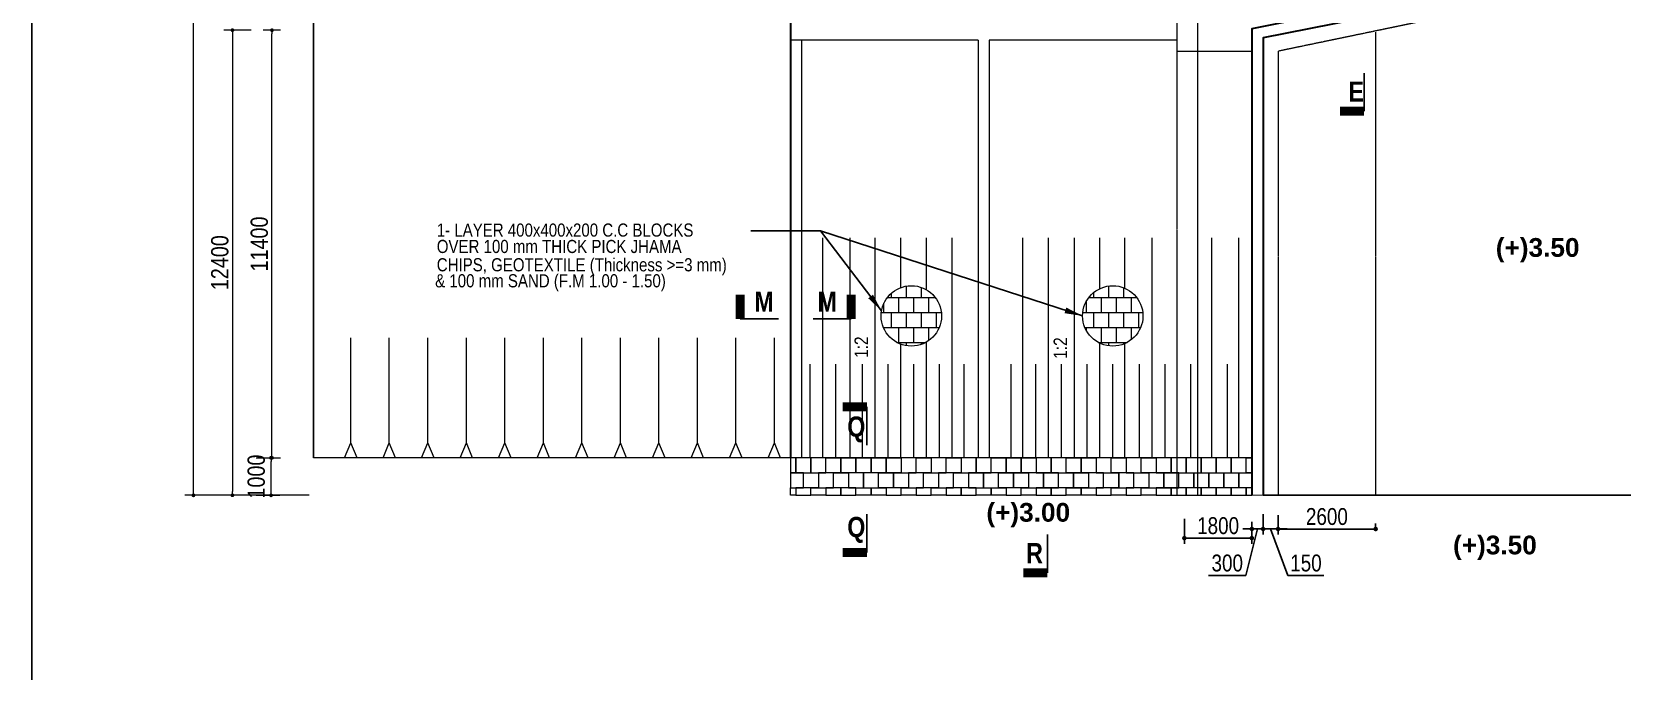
# Model space of a CAD drawing. Extents: x -119161 to 3778985, y -718511 to -30958.
# Drawn here: x 2577358 to 2619757, y -289633 to -272587 of the extents above; entities that cross this region are included whole.
import ezdxf

# ---------------------------------------------------------------- set-up
doc = ezdxf.new("R2010")
doc.units = 0
doc.header["$MEASUREMENT"] = 0
for name, pattern in [('DASHED2', [9.525, 6.35, -3.175]), ('DASHEDX2', [38.1, 25.4, -12.7]), ('HIDDEN', [0.375, 0.25, -0.125])]:
    doc.linetypes.add(name, pattern=pattern)
doc.layers.get('0').update_dxf_attribs({"linetype": 'CONTINUOUS'})
doc.layers.get('DEFPOINTS').update_dxf_attribs({"linetype": 'CONTINUOUS'})
for name, color, linetype, lineweight in [('Dim', 7, 'CONTINUOUS', 9), ('Dimension', 8, 'CONTINUOUS', 18), ('Grid Line_Outer', 7, 'CONTINUOUS', 5), ('line2', 3, 'CONTINUOUS', 30), ('slop', 8, 'CONTINUOUS', 9)]:
    doc.layers.add(name, color=color, linetype=linetype, lineweight=lineweight)
for name, color, linetype in [('DOTTED', 240, 'DASHED2'), ('LINE', 7, 'CONTINUOUS'), ('Slope', 8, 'CONTINUOUS'), ('TEXT', 10, 'CONTINUOUS')]:
    doc.layers.add(name, color=color, linetype=linetype)
doc.styles.add('1-2', font='arial.ttf')
doc.styles.add('3-16', font='ARIALN.TTF')
doc.styles.add('ARIAL', font='ARIALN.TTF')
doc.styles.add('DIM', font='isocp3.shx')
doc.styles.add('dimText', font='ARIALN.TTF')
doc.styles.add('SH-T2', font='arial.ttf', dxfattribs={"width": 0.8})
doc.styles.add('text', font='ARIALN.TTF', dxfattribs={"height": 1.6})
doc.linetypes.add('ZIGZAG', pattern='A,0.0001,-0.2,[131,ltypeshp.shx,S=0.2,R=0,X=-0.2,Y=0],-0.4,[131,ltypeshp.shx,S=0.2,R=180,X=0.2,Y=0],-0.2', length=0.8001)
doc.dimstyles.new('dim_230', dxfattribs={"dimtxt": 460, "dimasz": 460, "dimexe": 230, "dimexo": 100, "dimgap": 100, "dimtad": 1, "dimdec": 0, "dimzin": 0, "dimdsep": 46, "dimtxsty": 'dimText', "dimcen": 0.09, "dimclrd": 256, "dimclre": 256, "dimclrt": 7, "dimadec": 0, "dimazin": 0, "dimtfac": 1, "dimtdec": 0, "dimtofl": 0, "dimtmove": 0, "dimatfit": 3, "dimfxl": 1, "dimtolj": 1, "dimtzin": 0, "dimlwd": -1, "dimlwe": -1, "dimarcsym": 0})
doc.dimstyles.new('dim_240', dxfattribs={"dimtxt": 480, "dimasz": 480, "dimexe": 300, "dimexo": 200, "dimgap": 200, "dimtad": 1, "dimdec": 0, "dimzin": 0, "dimdsep": 46, "dimtxsty": 'DIM', "dimcen": 350, "dimclrd": 5, "dimclre": 5, "dimclrt": 7, "dimadec": 0, "dimazin": 0, "dimtfac": 1, "dimtdec": 0, "dimtmove": 0, "dimatfit": 3, "dimfxl": 20, "dimtolj": 1, "dimtzin": 0, "dimarcsym": 0})

# ---------------------------------------------------------------- blocks, each defined once
blk = doc.blocks.new('sec')
at = {"layer": 'TEXT', "color": 5, "const_width": 200}
blk.add_lwpolyline([(0, 0), (0, 537)], dxfattribs=at)
at = {"layer": 'TEXT', "color": 5}
blk.add_lwpolyline([(0, 0), (-848, 0)], dxfattribs=at)
blk = doc.blocks.new('_Dot')
at = {"color": 0, "linetype": 'ByBlock', "lineweight": -2}
blk.add_line((-0.5, 0), (-1, 0), dxfattribs=at)
at = {"color": 0, "linetype": 'ByBlock', "const_width": 0.5}
blk.add_lwpolyline([(-0.25, 0, 1), (0.25, 0, 1)], format="xyb", close=True, dxfattribs=at)
blk = doc.blocks.new('*D1801')
at = {"layer": 'DEFPOINTS', "color": 0, "lineweight": -2}
for p in [(2609884, -285551, 0), (2610184, -285350, 0), (2609884, -285842)]:
    blk.add_point(p, dxfattribs=at)
at = {"layer": 'Dim', "color": 5, "lineweight": -2}
for p, q in [((2609884, -285651), (2609884, -285992)), ((2610184, -285450), (2610184, -285992)), ((2609764, -285842), (2609644, -285842)), ((2610034, -285842), (2609725, -287081)), ((2610184, -285842), (2609884, -285842)), ((2610184, -285842), (2609884, -285842)), ((2610304, -285842), (2610424, -285842)), ((2609725, -287081), (2608731, -287081))]:
    blk.add_line(p, q, dxfattribs=at)
at = {"layer": 'Dim', "color": 5, "lineweight": -2, "xscale": 120, "yscale": 120, "zscale": 120}
blk.add_blockref('_Dot', (2609884, -285842), dxfattribs=at)
at = {"layer": 'Dim', "color": 5, "lineweight": -2, "xscale": 120, "yscale": 120, "zscale": 120, "rotation": 180}
blk.add_blockref('_Dot', (2610184, -285842), dxfattribs=at)
at = {"layer": 'Dim', "color": 7, "insert": (2609228, -286752), "char_height": 450, "attachment_point": 5, "style": 'SH-T2'}
blk.add_mtext('\\A1;300', dxfattribs=at)
blk = doc.blocks.new('*D1802')
at = {"layer": 'DEFPOINTS', "color": 0, "lineweight": -2}
for p in [(2610184, -285350, 0), (2610584, -285371, 0), (2610584, -285842)]:
    blk.add_point(p, dxfattribs=at)
at = {"layer": 'Dim', "color": 5, "lineweight": -2}
for p, q in [((2610184, -285450), (2610184, -285992)), ((2610584, -285471), (2610584, -285992)), ((2610064, -285842), (2609944, -285842)), ((2610184, -285842), (2610584, -285842)), ((2610184, -285842), (2610584, -285842)), ((2610384, -285842), (2610845, -287082)), ((2610704, -285842), (2610824, -285842)), ((2610845, -287082), (2611806, -287082))]:
    blk.add_line(p, q, dxfattribs=at)
at = {"layer": 'Dim', "color": 5, "lineweight": -2, "xscale": 120, "yscale": 120, "zscale": 120}
blk.add_blockref('_Dot', (2610184, -285842), dxfattribs=at)
at = {"layer": 'Dim', "color": 5, "lineweight": -2, "xscale": 120, "yscale": 120, "zscale": 120, "rotation": 180}
blk.add_blockref('_Dot', (2610584, -285842), dxfattribs=at)
at = {"layer": 'Dim', "color": 7, "insert": (2611326, -286752), "char_height": 450, "attachment_point": 5, "style": 'SH-T2'}
blk.add_mtext('\\A1;150', dxfattribs=at)
blk = doc.blocks.new('*D1840')
at = {"layer": 'DEFPOINTS', "color": 0, "lineweight": -2, "ltscale": 500}
for p in [(2583242, -283945), (2583736, -283945), (2583240, -284945)]:
    blk.add_point(p, dxfattribs=at)
at = {"layer": 'Dim', "ltscale": 500}
for p, q in [((2583342, -283945), (2583966, -283945)), ((2583736, -284845), (2583736, -284045)), ((2583340, -284945), (2583966, -284945))]:
    blk.add_line(p, q, dxfattribs=at)
at = {"layer": 'Dim', "ltscale": 500, "xscale": 100, "yscale": 100, "zscale": 100}
for p, rotation in [((2583736, -283945), 90), ((2583736, -284945), 270)]:
    blk.add_blockref('_Dot', p, dxfattribs=dict(at, rotation=rotation))
at = {"layer": 'Dim', "color": 7, "ltscale": 500, "insert": (2583343, -284445), "char_height": 460, "attachment_point": 5, "rotation": 90, "style": 'dimText'}
blk.add_mtext('\\A1;1000', dxfattribs=at)
blk = doc.blocks.new('*D1841')
at = {"layer": 'DEFPOINTS', "color": 0, "lineweight": -2, "ltscale": 500}
for p in [(2583760, -272545), (2584085, -272545, 0), (2583264, -283945)]:
    blk.add_point(p, dxfattribs=at)
at = {"layer": 'Dim', "ltscale": 500}
for p, q in [((2583985, -272545), (2583530, -272545)), ((2583760, -283845), (2583760, -272645)), ((2583364, -283945), (2583990, -283945))]:
    blk.add_line(p, q, dxfattribs=at)
at = {"layer": 'Dim', "ltscale": 500, "xscale": 100, "yscale": 100, "zscale": 100}
for p, rotation in [((2583760, -272545), 90), ((2583760, -283945), 270)]:
    blk.add_blockref('_Dot', p, dxfattribs=dict(at, rotation=rotation))
at = {"layer": 'Dim', "color": 7, "ltscale": 500, "insert": (2583425, -278245), "char_height": 460, "attachment_point": 5, "rotation": 90, "style": 'dimText'}
blk.add_mtext('\\A1;11400', dxfattribs=at)
blk = doc.blocks.new('*D1842')
at = {"layer": 'DEFPOINTS', "color": 0, "lineweight": -2, "ltscale": 500}
for p in [(2583302, -272543, 0), (2582707, -284943), (2584848, -284943)]:
    blk.add_point(p, dxfattribs=at)
at = {"layer": 'Dim', "ltscale": 500}
for p, q in [((2583202, -272543), (2582477, -272543)), ((2582707, -272643), (2582707, -284843)), ((2584748, -284943), (2582477, -284943))]:
    blk.add_line(p, q, dxfattribs=at)
at = {"layer": 'Dim', "ltscale": 500, "xscale": 100, "yscale": 100, "zscale": 100}
for p, rotation in [((2582707, -272543), 90), ((2582707, -284943), 270)]:
    blk.add_blockref('_Dot', p, dxfattribs=dict(at, rotation=rotation))
at = {"layer": 'Dim', "color": 7, "ltscale": 500, "insert": (2582372, -278743), "char_height": 460, "attachment_point": 5, "rotation": 90, "style": 'dimText'}
blk.add_mtext('\\A1;12400', dxfattribs=at)
blk = doc.blocks.new('*D1847')
at = {"layer": 'DEFPOINTS', "color": 0, "lineweight": -2, "ltscale": 500}
for p in [(2581667, -248619), (2583319, -248619), (2583319, -284945)]:
    blk.add_point(p, dxfattribs=at)
at = {"layer": 'Dim', "ltscale": 500}
for p, q in [((2583219, -248619), (2581437, -248619)), ((2581667, -284845), (2581667, -248719)), ((2583219, -284945), (2581437, -284945))]:
    blk.add_line(p, q, dxfattribs=at)
at = {"layer": 'Dim', "ltscale": 500, "xscale": 100, "yscale": 100, "zscale": 100}
for p, rotation in [((2581667, -248619), 90), ((2581667, -284945), 270)]:
    blk.add_blockref('_Dot', p, dxfattribs=dict(at, rotation=rotation))
at = {"layer": 'Dim', "color": 7, "ltscale": 500, "insert": (2581286, -266782), "char_height": 550, "attachment_point": 5, "rotation": 90, "style": 'ARIAL'}
blk.add_mtext('\\A1;36300', dxfattribs=at)
blk = doc.blocks.new('*D1856')
at = {"layer": 'DEFPOINTS', "color": 0, "lineweight": -2}
for p in [(2610584, -285958, 0), (2613184, -285843), (2613184, -285958, 0)]:
    blk.add_point(p, dxfattribs=at)
at = {"layer": 'Dim', "color": 5, "lineweight": -2}
for p, q in [((2610584, -285858), (2610584, -285693)), ((2613184, -285858), (2613184, -285693)), ((2610704, -285843), (2613064, -285843))]:
    blk.add_line(p, q, dxfattribs=at)
at = {"layer": 'Dim', "color": 5, "lineweight": -2, "xscale": 120, "yscale": 120, "zscale": 120, "rotation": 180}
blk.add_blockref('_Dot', (2610584, -285843), dxfattribs=at)
at = {"layer": 'Dim', "color": 5, "lineweight": -2, "xscale": 120, "yscale": 120, "zscale": 120}
blk.add_blockref('_Dot', (2613184, -285843), dxfattribs=at)
at = {"layer": 'Dim', "color": 7, "insert": (2611884, -285513), "char_height": 450, "attachment_point": 5, "style": 'SH-T2'}
blk.add_mtext('\\A1;2600', dxfattribs=at)
blk = doc.blocks.new('*D1857')
at = {"layer": 'DEFPOINTS', "color": 0, "lineweight": -2}
for p in [(2608085, -285471), (2609884, -285637), (2609884, -286086)]:
    blk.add_point(p, dxfattribs=at)
at = {"layer": 'Dim', "color": 5, "lineweight": -2}
for p, q in [((2608085, -285571), (2608085, -286236)), ((2609884, -285737), (2609884, -286236)), ((2608205, -286086), (2609764, -286086))]:
    blk.add_line(p, q, dxfattribs=at)
at = {"layer": 'Dim', "color": 5, "lineweight": -2, "xscale": 120, "yscale": 120, "zscale": 120, "rotation": 180}
blk.add_blockref('_Dot', (2608085, -286086), dxfattribs=at)
at = {"layer": 'Dim', "color": 5, "lineweight": -2, "xscale": 120, "yscale": 120, "zscale": 120}
blk.add_blockref('_Dot', (2609884, -286086), dxfattribs=at)
at = {"layer": 'Dim', "color": 7, "insert": (2608984, -285756), "char_height": 450, "attachment_point": 5, "style": 'SH-T2'}
blk.add_mtext('\\A1;1800', dxfattribs=at)

msp = doc.modelspace()

# ---------------------------------------------------------------- hatches: boundary and pattern name
at = {"layer": 'Dimension', "lineweight": 13, "ltscale": 2}
h = msp.add_hatch(dxfattribs=at)
h.set_pattern_fill('AR-B88', color=8, scale=50, style=0)
h.set_pattern_definition([(0, (2279073.9, -334869.7), (9e-14, 400), []), (90, (2279073.88, -334869.68), (-200, 400), [400, -400])])
h.paths.add_polyline_path([(2601610.9, -280162, 1), (2599999.9, -280162, 1)])
h = msp.add_hatch(dxfattribs=at)
h.set_pattern_fill('AR-B88', color=8, scale=50, style=0)
h.set_pattern_definition([(0, (2279273.9, -334869.7), (9e-14, 400), []), (90, (2279273.88, -334869.68), (-200, 400), [400, -400])])
h.paths.add_polyline_path([(2606981.3, -280162, 1), (2605370.3, -280162, 1)])

# ---------------------------------------------------------------- linework, layer by layer
at = {"layer": 'Dim', "color": 8, "ltscale": 500}
for p, q in [((2598447.9, -283944.9), (2598447.9, -278076.2)), ((2599177.2, -283944.9), (2599177.2, -278076.2)), ((2599843.4, -283944.9), (2599843.4, -278076.2)), ((2600525.5, -279406.7), (2600525.5, -278076.2)), ((2601211.3, -279466.2), (2601211.3, -278076.2)), ((2601897.1, -283944.9), (2601897.1, -278076.2)), ((2603780.9, -283944.9), (2603780.9, -278076.2)), ((2604466.7, -283944.9), (2604466.7, -278076.2)), ((2605152.5, -283944.9), (2605152.5, -278076.2)), ((2605834.5, -279432.4), (2605834.5, -278076.2)), ((2606500.7, -279424.9), (2606500.7, -278076.2)), ((2607230, -283944.9), (2607230, -278076.2)), ((2608814.4, -283944.9), (2608814.4, -278076.2)), ((2609534.4, -283944.9, 0), (2609534.4, -278076.2, 0)), ((2600525.5, -283944.9), (2600525.5, -280917.3)), ((2601211.3, -283944.9), (2601211.3, -280857.7)), ((2605834.5, -283944.9), (2605834.5, -280891.6)), ((2606500.7, -283944.9), (2606500.7, -280899)), ((2598106.9, -283944.9), (2598106.9, -281448.6)), ((2598789, -283944.9), (2598789, -281448.6)), ((2599502.4, -283944.9), (2599502.4, -281448.6)), ((2600184.5, -283944.9), (2600184.5, -281448.6)), ((2600868.4, -283944.9), (2600868.4, -281448.6)), ((2601554.2, -283944.9), (2601554.2, -281448.6)), ((2602210.6, -283944.9), (2602210.6, -281448.6)), ((2603467.4, -283944.9), (2603467.4, -281448.6)), ((2604123.8, -283944.9), (2604123.8, -281448.6)), ((2604809.6, -283944.9), (2604809.6, -281448.6)), ((2605493.5, -283944.9), (2605493.5, -281448.6)), ((2606175.6, -283944.9), (2606175.6, -281448.6)), ((2606889, -283944.9), (2606889, -281448.6)), ((2607571.1, -283944.9), (2607571.1, -281448.6)), ((2608253.1, -283944.9), (2608253.1, -281448.6)), ((2609235.3, -283944.9), (2609235.3, -281448.6))]:
    msp.add_line(p, q, dxfattribs=at)
for points in [[(2585862.7, -283549.8), (2585862.7, -280746.7)], [(2587915.9, -283549.8), (2587915.9, -280746.6)], [(2589969.1, -283549.8), (2589969.1, -280746.7)], [(2592022.3, -283549.8), (2592022.3, -280746.7)], [(2594075.5, -283549.8), (2594075.5, -280746.7)], [(2596128.7, -283549.8), (2596128.7, -280746.7)]]:
    msp.add_lwpolyline(points, dxfattribs=at)
at = {"layer": 'Dim', "color": 8, "ltscale": 500, "elevation": 0}
for points in [[(2586889.3, -283549.8), (2586889.3, -280746.6)], [(2588942.5, -283549.8), (2588942.5, -280746.6)], [(2590995.7, -283549.8), (2590995.7, -280746.6)], [(2593048.9, -283549.8), (2593048.9, -280746.7)], [(2595102.1, -283549.8), (2595102.1, -280746.7)], [(2597155.3, -283549.8), (2597155.3, -280746.7)], [(2585696, -283944.9), (2585862.7, -283549.8)], [(2585696, -283944.9), (2585862.7, -283549.8)], [(2586029.4, -283944.9), (2585862.7, -283549.8)], [(2586029.4, -283944.9), (2585862.7, -283549.8)], [(2586722.6, -283944.9), (2586889.3, -283549.8)], [(2586722.6, -283944.9), (2586889.3, -283549.8)], [(2587056, -283944.9), (2586889.3, -283549.8)], [(2587056, -283944.9), (2586889.3, -283549.8)], [(2587749.2, -283944.9), (2587915.9, -283549.8)], [(2587749.2, -283944.9), (2587915.9, -283549.8)], [(2588082.6, -283944.9), (2587915.9, -283549.8)], [(2588082.5, -283944.9), (2587915.9, -283549.8)], [(2588775.8, -283944.9), (2588942.5, -283549.8)], [(2588775.8, -283944.9), (2588942.5, -283549.8)], [(2589109.2, -283944.9), (2588942.5, -283549.8)], [(2589109.2, -283944.9), (2588942.5, -283549.8)], [(2589802.4, -283944.9), (2589969.1, -283549.8)], [(2589802.4, -283944.9), (2589969.1, -283549.8)], [(2590135.8, -283944.9), (2589969.1, -283549.8)], [(2590135.8, -283944.9), (2589969.1, -283549.8)], [(2590829, -283944.9), (2590995.7, -283549.8)], [(2590829, -283944.9), (2590995.7, -283549.8)], [(2591162.4, -283944.9), (2590995.7, -283549.8)], [(2591162.4, -283944.9), (2590995.7, -283549.8)], [(2591855.6, -283944.9), (2592022.3, -283549.8)], [(2591855.6, -283944.9), (2592022.3, -283549.8)], [(2592189, -283944.9), (2592022.3, -283549.8)], [(2592189, -283944.9), (2592022.3, -283549.8)], [(2592882.2, -283944.9), (2593048.9, -283549.8)], [(2592882.2, -283944.9), (2593048.9, -283549.8)], [(2593215.6, -283944.9), (2593048.9, -283549.8)], [(2593215.6, -283944.9), (2593048.9, -283549.8)], [(2593908.8, -283944.9), (2594075.5, -283549.8)], [(2593908.8, -283944.9), (2594075.5, -283549.8)], [(2594242.2, -283944.9), (2594075.5, -283549.8)], [(2594242.2, -283944.9), (2594075.5, -283549.8)], [(2594935.4, -283944.9), (2595102.1, -283549.8)], [(2594935.4, -283944.9), (2595102.1, -283549.8)], [(2595268.8, -283944.9), (2595102.1, -283549.8)], [(2595268.8, -283944.9), (2595102.1, -283549.8)], [(2595962, -283944.9), (2596128.7, -283549.8)], [(2595962, -283944.9), (2596128.7, -283549.8)], [(2596295.4, -283944.9), (2596128.7, -283549.8)], [(2596295.4, -283944.9), (2596128.7, -283549.8)], [(2596988.6, -283944.9), (2597155.3, -283549.8)], [(2596988.6, -283944.9), (2597155.3, -283549.8)], [(2597322, -283944.9), (2597155.3, -283549.8)], [(2597322, -283944.9), (2597155.3, -283549.8)]]:
    msp.add_lwpolyline(points, dxfattribs=at)
at = {"layer": 'Dimension', "color": 0, "lineweight": 30, "ltscale": 2}
msp.add_line((2597583.4, -249619), (2597584.2, -283944.9), dxfattribs=at)
at = {"layer": 'Dimension', "color": 0, "lineweight": 13, "ltscale": 2}
for p, q in [((2602584.4, -272811.5, 0), (2597583.9, -272811.5, 0)), ((2597883.6, -283944.9), (2597883.6, -272811.5, 0)), ((2602584.4, -272811.5, 0), (2602584.4, -283944.9)), ((2602884.4, -272811.5, 0), (2602884.4, -283944.9)), ((2607884.4, -272811.5, 0), (2602884.4, -272811.5, 0)), ((2609884.2, -283944.9, 0), (2584869.3, -283944.9, 0))]:
    msp.add_line(p, q, dxfattribs=at)
at = {"layer": 'Dimension', "color": 0, "lineweight": 30, "ltscale": 2, "elevation": 0}
for points in [[(2624268.3, -269617.3), (2609884.2, -272511.5), (2609884.2, -284945.5)], [(2622718.5, -270269), (2610184.2, -272751.6), (2610184.2, -284945.5)]]:
    msp.add_lwpolyline(points, dxfattribs=at)
at = {"layer": 'Dimension', "color": 4, "lineweight": 13, "ltscale": 2, "elevation": 0}
for points in [[(2597729.8, -283944.9), (2597584.2, -283944.9), (2597584.1, -284344.5), (2597729.8, -284344.5)], [(2598129.9, -283944.9), (2597729.8, -283944.9), (2597729.8, -284344.5), (2598129.9, -284344.5)], [(2598530.1, -283944.9), (2598129.9, -283944.9), (2598129.9, -284344.5), (2598530.1, -284344.5)], [(2598530.1, -283944.9), (2598930.2, -283944.9), (2598930.2, -284344.5), (2598530.1, -284344.5)], [(2598930.2, -283944.9), (2599330.4, -283944.9), (2599330.4, -284344.5), (2598930.2, -284344.5)], [(2599330.4, -283944.9), (2599730.5, -283944.9), (2599730.5, -284344.5), (2599330.4, -284344.5)], [(2599730.5, -283944.9), (2600130.7, -283944.9), (2600130.7, -284344.5), (2599730.5, -284344.5)], [(2600130.7, -283944.9), (2600530.9, -283944.9), (2600530.9, -284344.5), (2600130.7, -284344.5)], [(2600931, -283944.9), (2600530.9, -283944.9), (2600530.9, -284344.5), (2600931, -284344.5)], [(2600931, -283944.9), (2601331.2, -283944.9), (2601331.2, -284344.5), (2600931, -284344.5)], [(2601731.3, -283944.9), (2601331.2, -283944.9), (2601331.2, -284344.5), (2601731.3, -284344.5)], [(2601731.3, -283944.9), (2602131.5, -283944.9), (2602131.5, -284344.5), (2601731.3, -284344.5)], [(2602531.6, -283944.9), (2602131.5, -283944.9), (2602131.5, -284344.5), (2602531.6, -284344.5)], [(2602931.7, -283944.9), (2602531.6, -283944.9), (2602531.6, -284344.5), (2602931.7, -284344.5)], [(2602931.8, -283944.9), (2603332, -283944.9), (2603332, -284344.5), (2602931.8, -284344.5)], [(2603332, -283944.9), (2603732.1, -283944.9), (2603732.1, -284344.5), (2603332, -284344.5)], [(2603732.1, -283944.9), (2604132.3, -283944.9), (2604132.3, -284344.5), (2603732.1, -284344.5)], [(2604532.4, -283944.9), (2604132.3, -283944.9), (2604132.3, -284344.5), (2604532.4, -284344.5)], [(2604932.6, -283944.9), (2604532.4, -283944.9), (2604532.4, -284344.5), (2604932.6, -284344.5)], [(2604932.7, -283944.9), (2605332.8, -283944.9), (2605332.8, -284344.5), (2604932.7, -284344.5)], [(2605332.7, -283944.9), (2605732.9, -283944.9), (2605732.9, -284344.5), (2605332.7, -284344.5)], [(2606133.1, -283944.9), (2605732.9, -283944.9), (2605732.9, -284344.5), (2606133.1, -284344.5)], [(2606133.1, -283944.9), (2606533.2, -283944.9), (2606533.2, -284344.5), (2606133.1, -284344.5)], [(2606933.4, -283944.9), (2606533.2, -283944.9), (2606533.2, -284344.5), (2606933.4, -284344.5)], [(2606933.4, -283944.9), (2607333.5, -283944.9), (2607333.5, -284344.5), (2606933.4, -284344.5)], [(2607733.7, -283944.9), (2607333.5, -283944.9), (2607333.5, -284344.5), (2607733.7, -284344.5)], [(2608133.8, -283944.9), (2607733.7, -283944.9), (2607733.7, -284344.5), (2608133.8, -284344.5)], [(2608534, -283944.9), (2608133.8, -283944.9), (2608133.8, -284344.5), (2608534, -284344.5)], [(2608934.2, -283944.9), (2608534, -283944.9), (2608534, -284344.5), (2608934.2, -284344.5)], [(2609334.3, -283944.9), (2608934.2, -283944.9), (2608934.2, -284344.5), (2609334.3, -284344.5)], [(2609734.5, -283944.9), (2609334.3, -283944.9), (2609334.3, -284344.5), (2609734.5, -284344.5)], [(2609734.5, -283944.9), (2609884.2, -283944.9), (2609884.2, -284344.5), (2609734.5, -284344.5)], [(2597929.8, -284344.5), (2597584.1, -284344.5), (2597584.1, -284744.5), (2597929.8, -284744.5)], [(2597929.9, -284344.5), (2598330.1, -284344.5), (2598330.1, -284744.5), (2597929.9, -284744.5)], [(2598730.1, -284344.5), (2598330, -284344.5), (2598330, -284744.5), (2598730.1, -284744.5)], [(2598730.1, -284344.5), (2599130.3, -284344.5), (2599130.3, -284744.5), (2598730.1, -284744.5)], [(2599530.5, -284344.5), (2599130.3, -284344.5), (2599130.3, -284744.5), (2599530.5, -284744.5)], [(2599930.6, -284344.5), (2599530.5, -284344.5), (2599530.5, -284744.5), (2599930.6, -284744.5)], [(2599930.6, -284344.5), (2600330.8, -284344.5), (2600330.8, -284744.5), (2599930.6, -284744.5)], [(2600330.8, -284344.5), (2600730.9, -284344.5), (2600730.9, -284744.5), (2600330.8, -284744.5)], [(2601131.1, -284344.5), (2600730.9, -284344.5), (2600730.9, -284744.5), (2601131.1, -284744.5)], [(2601131.1, -284344.5), (2601531.2, -284344.5), (2601531.2, -284744.5), (2601131.1, -284744.5)], [(2601931.3, -284344.5), (2601531.2, -284344.5), (2601531.2, -284744.5), (2601931.3, -284744.5)], [(2601931.4, -284344.5), (2602331.6, -284344.5), (2602331.6, -284744.5), (2601931.4, -284744.5)], [(2602731.6, -284344.5), (2602331.5, -284344.5), (2602331.5, -284744.5), (2602731.6, -284744.5)], [(2603131.9, -284344.5), (2602731.7, -284344.5), (2602731.7, -284744.5), (2603131.9, -284744.5)], [(2603131.9, -284344.5), (2603532, -284344.5), (2603532, -284744.5), (2603131.9, -284744.5)], [(2603532, -284344.5), (2603932.2, -284344.5), (2603932.2, -284744.5), (2603532, -284744.5)], [(2604332.4, -284344.5), (2603932.2, -284344.5), (2603932.2, -284744.5), (2604332.4, -284744.5)], [(2604732.5, -284344.5), (2604332.4, -284344.5), (2604332.4, -284744.5), (2604732.5, -284744.5)], [(2604732.5, -284344.5), (2605132.7, -284344.5), (2605132.7, -284744.5), (2604732.5, -284744.5)], [(2605132.8, -284344.5), (2605532.9, -284344.5), (2605532.9, -284744.5), (2605132.8, -284744.5)], [(2605933, -284344.5), (2605532.8, -284344.5), (2605532.8, -284744.5), (2605933, -284744.5)], [(2605933.1, -284344.5), (2606333.2, -284344.5), (2606333.2, -284744.5), (2605933.1, -284744.5)], [(2606733.3, -284344.5), (2606333.1, -284344.5), (2606333.1, -284744.5), (2606733.3, -284744.5)], [(2606733.3, -284344.5), (2607133.5, -284344.5), (2607133.5, -284744.5), (2606733.3, -284744.5)], [(2607533.6, -284344.5), (2607133.5, -284344.5), (2607133.5, -284744.5), (2607533.6, -284744.5)], [(2607933.8, -284344.5), (2607533.6, -284344.5), (2607533.6, -284744.5), (2607933.8, -284744.5)], [(2607933.8, -284344.5), (2608333.9, -284344.5), (2608333.9, -284744.5), (2607933.8, -284744.5)], [(2608333.9, -284344.5), (2608734.1, -284344.5), (2608734.1, -284744.5), (2608333.9, -284744.5)], [(2608734.1, -284344.5), (2609134.2, -284344.5), (2609134.2, -284744.5), (2608734.1, -284744.5)], [(2609134.2, -284344.5), (2609534.4, -284344.5), (2609534.4, -284744.5), (2609134.2, -284744.5)], [(2609534.4, -284344.5), (2609884.2, -284344.5), (2609884.2, -284744.5), (2609534.4, -284744.5)]]:
    msp.add_lwpolyline(points, close=True, dxfattribs=at)
at = {"layer": 'Dimension', "color": 2, "lineweight": 13, "ltscale": 2, "elevation": 0}
for points in [[(2597584.1, -284744.5), (2597729.7, -284744.5), (2597729.8, -284944.5), (2597584.1, -284944.5)], [(2598129.9, -284744.5), (2597729.8, -284744.5), (2597729.7, -284944.5), (2598129.9, -284944.5)], [(2598129.9, -284744.5), (2598530.1, -284744.5), (2598530.1, -284944.5), (2598129.9, -284944.5)], [(2598930.2, -284744.5), (2598530.1, -284744.5), (2598530.1, -284944.5), (2598930.2, -284944.5)], [(2599330.4, -284744.5), (2598930.2, -284744.5), (2598930.2, -284944.5), (2599330.4, -284944.5)], [(2599330.4, -284744.5), (2599730.5, -284744.5), (2599730.5, -284944.5), (2599330.4, -284944.5)], [(2599730.5, -284744.5), (2600130.7, -284744.5), (2600130.7, -284944.5), (2599730.5, -284944.5)], [(2600530.8, -284744.5), (2600130.7, -284744.5), (2600130.7, -284944.5), (2600530.9, -284944.5)], [(2600530.8, -284744.5), (2600931, -284744.5), (2600931, -284944.5), (2600530.9, -284944.5)], [(2601331.2, -284744.5), (2600931, -284744.5), (2600931, -284944.5), (2601331.2, -284944.5)], [(2601331.2, -284744.5), (2601731.3, -284744.5), (2601731.3, -284944.5), (2601331.2, -284944.5)], [(2602131.5, -284744.5), (2601731.3, -284744.5), (2601731.3, -284944.5), (2602131.5, -284944.5)], [(2602531.6, -284744.5), (2602131.5, -284744.5), (2602131.5, -284944.5), (2602531.6, -284944.5)], [(2602531.6, -284744.5), (2602931.8, -284744.5), (2602931.8, -284944.5), (2602531.6, -284944.5)], [(2602931.8, -284744.5), (2603332, -284744.5), (2603331.9, -284944.5), (2602931.8, -284944.5)], [(2603732.1, -284744.5), (2603332, -284744.5), (2603331.9, -284944.5), (2603732.1, -284944.5)], [(2603732.1, -284744.5), (2604132.3, -284744.5), (2604132.3, -284944.5), (2603732.1, -284944.5)], [(2604532.4, -284744.5), (2604132.3, -284744.5), (2604132.3, -284944.5), (2604532.4, -284944.5)], [(2604932.6, -284744.5), (2604532.4, -284744.5), (2604532.4, -284944.5), (2604932.6, -284944.5)], [(2604932.6, -284744.5), (2605332.7, -284744.5), (2605332.7, -284944.5), (2604932.6, -284944.5)], [(2605332.7, -284744.5), (2605732.9, -284744.5), (2605732.9, -284944.5), (2605332.7, -284944.5)], [(2606133.1, -284744.5), (2605732.9, -284744.5), (2605732.9, -284944.5), (2606133.1, -284944.5)], [(2606133.1, -284744.5), (2606533.2, -284744.5), (2606533.2, -284944.5), (2606133.1, -284944.5)], [(2606933.4, -284744.5), (2606533.2, -284744.5), (2606533.2, -284944.5), (2606933.4, -284944.5)], [(2606933.4, -284744.5), (2607333.5, -284744.5), (2607333.5, -284944.5), (2606933.4, -284944.5)], [(2607733.7, -284744.5), (2607333.5, -284744.5), (2607333.5, -284944.5), (2607733.7, -284944.5)], [(2608133.8, -284744.5), (2607733.7, -284744.5), (2607733.7, -284944.5), (2608133.8, -284944.5)], [(2608535.2, -284744.5), (2608135, -284744.5), (2608135, -284944.5), (2608535.2, -284944.5)], [(2608935.3, -284744.4), (2608535.2, -284744.4), (2608535.2, -284944.4), (2608935.3, -284944.4)], [(2609334.3, -284744.5), (2608934.2, -284744.5), (2608934.2, -284944.5), (2609334.3, -284944.5)], [(2609734.5, -284744.5), (2609334.3, -284744.5), (2609334.3, -284944.5), (2609734.5, -284944.5)], [(2609884.1, -284744.4), (2609734, -284744.4), (2609734, -284944.4), (2609884.1, -284944.4)]]:
    msp.add_lwpolyline(points, close=True, dxfattribs=at)
at = {"layer": 'Dimension', "color": 0, "lineweight": 13, "ltscale": 2}
for centre in [(2600805.4, -280162), (2606175.8, -280162)]:
    msp.add_circle(centre, 805.5, dxfattribs=at)
at = {"layer": 'DOTTED', "color": 4, "linetype": 'DASHEDX2', "lineweight": 20, "ltscale": 0.1}
msp.add_lwpolyline([(2607884.4, -248618), (2607884.4, -284944.5)], dxfattribs=at)
at = {"layer": 'DOTTED', "linetype": 'ZIGZAG', "lineweight": 20, "ltscale": 2}
msp.add_lwpolyline([(2608434.4, -248618), (2608434.4, -284944.5)], dxfattribs=at)
at = {"layer": 'DOTTED', "color": 4, "linetype": 'DASHEDX2', "lineweight": 20, "ltscale": 0.1, "elevation": 0}
for points in [[(2623242.9, -270475.2), (2610584.2, -273105.4), (2610584.2, -276936.2), (2610584.2, -284945.5)], [(2613184.2, -272592.8), (2613184.2, -284937.5)]]:
    msp.add_lwpolyline(points, dxfattribs=at)
at = {"layer": 'DOTTED', "color": 4, "linetype": 'HIDDEN', "lineweight": 20, "ltscale": 1500000.0, "elevation": 0}
msp.add_lwpolyline([(2613184.2, -284950.9), (2607884.4, -284944.5)], dxfattribs=at)
at = {"layer": 'Grid Line_Outer', "ltscale": 2, "elevation": 0}
msp.add_lwpolyline([(2607884.4, -273104.9), (2609884.2, -273104.9)], dxfattribs=at)
at = {"layer": 'LINE', "elevation": 0}
msp.add_lwpolyline([(2577358.1, -316259.2), (2686396.6, -316259.2), (2686396.6, -239153.4), (2577358.1, -239153.4)], close=True, dxfattribs=at)
msp.add_lwpolyline([(2584897.3, -249619), (2584897.3, -267765.2), (2584501.3, -267763.3), (2585155.6, -268202.7), (2584869.3, -268206.5), (2584869.3, -283944.9)], dxfattribs=at)
at = {"layer": 'Slope', "ltscale": 50}
msp.add_line((2622886.1, -284937.5), (2610185, -284937.5), dxfattribs=at)

# ---------------------------------------------------------------- block references
at = {"layer": 'slop', "yscale": 1.200000000186265, "zscale": 1.199999999999818, "rotation": 90}
for p, xscale in [((2612877.1, -274705.7), -1.200000000186265), ((2599622.9, -282588.9), 1.200000000186265), ((2599622.9, -286467.5), -1.200000000186265), ((2604435.6, -287008), -1.200000000186265)]:
    msp.add_blockref('sec', p, dxfattribs=dict(at, xscale=xscale))
at = {"layer": 'slop', "yscale": 1.200000000186265, "zscale": 1.200000000000728}
for p, xscale in [((2596246.2, -280240.7), -1.200000000186265), ((2599204.1, -280240.7), 1.200000000186265)]:
    msp.add_blockref('sec', p, dxfattribs=dict(at, xscale=xscale))

# ---------------------------------------------------------------- texts
at = {"layer": 'Dim', "color": 7, "style": 'ARIAL'}
for s, p in [('1- LAYER 400x400x200 C.C BLOCKS', (2588154.3, -278048)), ('OVER 100 mm THICK PICK JHAMA', (2588154.3, -278484.9)), ('CHIPS, GEOTEXTILE (Thickness >=3 mm) ', (2588154.3, -278973.2)), ('& 100 mm SAND (F.M 1.00 - 1.50)', (2588111.5, -279400))]:
    msp.add_text(s, height=350, dxfattribs=at).set_placement(p)
at = {"layer": 'Dimension', "color": 0, "lineweight": 13, "ltscale": 2, "char_height": 500, "attachment_point": 5, "style": '1-2'}
for s, insert, width in [('{\\fArial|b1|i0|c0|p34;\\C6;(+)3.50}', (2617503, -278411.7), 1832.552), ('{\\fArial|b1|i0|c0|p34;\\C6;(+)3.00}', (2603922.9, -285472.8, 0), 1871.17), ('{\\fArial|b1|i0|c0|p34;\\C6;(+)3.50}', (2616363.6, -286344), 792.552)]:
    msp.add_mtext(s, dxfattribs=dict(at, insert=insert, width=width))
at = {"layer": 'LINE', "color": 0, "linetype": 'ByBlock', "lineweight": 15, "char_height": 360, "attachment_point": 4, "rotation": 90, "style": '3-16'}
for insert in [(2599471.7, -281282.6), (2604778.9, -281306.4)]:
    msp.add_mtext('1:2', dxfattribs=dict(at, insert=insert))
at = {"layer": 'TEXT', "color": 7, "char_height": 540, "style": 'text'}
for s, insert, width, attachment_point in [('{\\fArial Narrow|b1|i0|c0|p34;E}', (2612458.4, -274452.2), 440.719, 7), ('{\\fArial Narrow|b1|i0|c0|p34;M}', (2596620.5, -279511.4), 440.719, 1), ('{\\fArial Narrow|b1|i0|c0|p34;M}', (2598819.3, -279511.4), 440.719, 3), ('{\\fArial Narrow|b1|i0|c0|p34;Q}', (2599098.6, -282842.4), 740.727, 1), ('{\\fArial Narrow|b1|i0|c0|p34;Q}', (2599098.6, -286213.9), 740.727, 7), ('{\\fArial Narrow|b1|i0|c0|p34;R}', (2603866.1, -286754.5), 440.719, 7)]:
    msp.add_mtext(s, dxfattribs=dict(at, insert=insert, width=width, attachment_point=attachment_point))

# ---------------------------------------------------------------- dimensions: what is measured, and where the dimension line sits
at = {"layer": 'Dim', "ltscale": 500}
dim = msp.add_linear_dim(base=(2581667.2, -248619), p1=(2583319.2, -284944.9), p2=(2583319.2, -248619), angle=90, text='36300', dimstyle='dim_230', override={"dimtxt": 550, "dimasz": 100, "dimtxsty": 'ARIAL', "dimblk1": 'Dot', "dimblk2": 'Dot', "dimsah": 1, "dimtmove": 2}, dxfattribs=at)
dim.commit()
dim.dimension.update_dxf_attribs({"geometry": '*D1847', "text_midpoint": (2581286.4, -266782)})
for base, p1, p2, picture, middle in [((2582706.8, -284942.9), (2583301.9, -272542.9, 0), (2584847.7, -284942.9), '*D1842', (2582371.9, -278742.9)), ((2583760.1, -272544.5), (2583264.5, -283944.9), (2584085.1, -272544.5, 0), '*D1841', (2583425.3, -278244.7))]:
    dim = msp.add_linear_dim(base=base, p1=p1, p2=p2, angle=90, dimstyle='dim_230', override={"dimasz": 100, "dimblk1": 'Dot', "dimblk2": 'Dot', "dimsah": 1, "dimtmove": 2}, dxfattribs=at)
    dim.commit()
    dim.dimension.update_dxf_attribs({"geometry": picture, "text_midpoint": middle})
dim = msp.add_linear_dim(base=(2583735.9, -283944.9), p1=(2583240.3, -284944.9), p2=(2583242.3, -283944.9), angle=90, dimstyle='dim_230', override={"dimasz": 100, "dimblk1": 'Dot', "dimblk2": 'Dot', "dimsah": 1, "dimtmove": 2}, dxfattribs=at)
dim.commit()
dim.dimension.update_dxf_attribs({"geometry": '*D1840', "text_midpoint": (2583342.6, -284444.9), "dimtype": 160})
at = {"layer": 'Dim'}
for base, p1, p2, picture, middle in [((2613184.2, -285843.1), (2610584.2, -285958.4, 0), (2613184.2, -285958.4, 0), '*D1856', (2611884.2, -285513.3)), ((2609884.2, -286085.6), (2608084.5, -285471), (2609884.2, -285637.1), '*D1857', (2608984.4, -285755.8))]:
    dim = msp.add_linear_dim(base=base, p1=p1, p2=p2, dimstyle='dim_240', override={"dimtxt": 450, "dimasz": 120, "dimexe": 150, "dimexo": 100, "dimgap": 100, "dimtxsty": 'SH-T2', "dimblk1": 'Dot', "dimblk2": 'Dot', "dimsah": 1, "dimtmove": 1}, dxfattribs=at)
    dim.commit()
    dim.dimension.update_dxf_attribs({"geometry": picture, "text_midpoint": middle})
dim = msp.add_linear_dim(base=(2609884.2, -285841.6, 0), p1=(2610184.2, -285349.6, 0), p2=(2609884.2, -285550.7), angle=180, dimstyle='dim_240', override={"dimtxt": 450, "dimasz": 120, "dimexe": 150, "dimexo": 100, "dimgap": 100, "dimtxsty": 'SH-T2', "dimblk1": 'Dot', "dimblk2": 'Dot', "dimsah": 1, "dimtmove": 1}, dxfattribs=at)
dim.commit()
dim.dimension.update_dxf_attribs({"geometry": '*D1801', "text_midpoint": (2609625.3, -287081.5, 0), "dimtype": 160})
dim = msp.add_linear_dim(base=(2610584.2, -285841.6, 0), p1=(2610184.2, -285349.6, 0), p2=(2610584.2, -285371.5), text='150', dimstyle='dim_240', override={"dimtxt": 450, "dimasz": 120, "dimexe": 150, "dimexo": 100, "dimgap": 100, "dimtxsty": 'SH-T2', "dimblk1": 'Dot', "dimblk2": 'Dot', "dimsah": 1, "dimtmove": 1}, dxfattribs=at)
dim.commit()
dim.dimension.update_dxf_attribs({"geometry": '*D1802', "text_midpoint": (2610945.4, -287081.7, 0), "dimtype": 160})

# ---------------------------------------------------------------- leaders
at = {"layer": 'line2', "lineweight": -2}
for points in [[(2605370.3, -280162, 0), (2598380.9, -277890.3, 0), (2596525, -277890.3, 0)], [(2600011.5, -280025.7, 0), (2598380.9, -277890.3, 0), (2596525, -277890.3, 0)]]:
    msp.add_leader(points, dimstyle='dim_240', override={"dimtad": 0}, dxfattribs=at)

doc.saveas('drawing.dxf')
